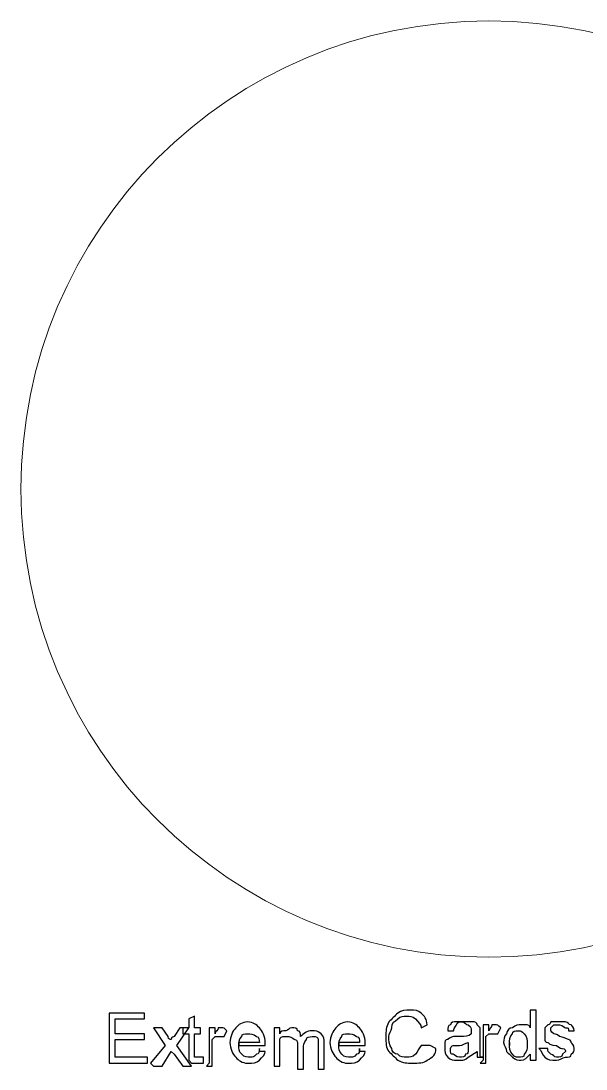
# Model space of a CAD drawing. Header units: centimetres. Extents: x -5.1 to 5.3, y -9.2 to 9.5.
# Drawn here: x -4.87 to 0.21, y -9.15 to 0.26 of the extents above; entities that cross this region are included whole.
import ezdxf

# ---------------------------------------------------------------- set-up
doc = ezdxf.new("R2010")
doc.units = ezdxf.units.CM
doc.header["$MEASUREMENT"] = 0
doc.layers.add('Layer 1', color=7, linetype='Continuous')

msp = doc.modelspace()

# ---------------------------------------------------------------- linework, layer by layer
at = {"layer": 'Layer 1', "color": 254, "lineweight": 13}
msp.add_open_spline([(-0.66146, 0.26458), (1.66687, 0.26458), (3.54541, -1.61396), (3.54541, -3.94229), (3.54541, -3.94229), (3.54541, -6.27062), (1.66687, -8.14916), (-0.66146, -8.14916), (-0.66146, -8.14916), (-2.98979, -8.14916), (-4.86833, -6.27062), (-4.86833, -3.94229), (-4.86833, -3.94229), (-4.86833, -1.61396), (-2.98979, 0.26458), (-0.66146, 0.26458)], degree=3, knots=[0, 0, 0, 0, 0.2, 0.2, 0.2, 0.2, 0.4, 0.4, 0.4, 0.4, 0.6, 0.6, 0.6, 0.6, 1, 1, 1, 1], dxfattribs=at)
at = {"layer": 'Layer 1', "color": 250}
for points, knots in [([(-4.07458, -9.10167), (-4.07458, -9.10167), (-4.07458, -8.65188), (-4.07458, -8.65188), (-4.07458, -8.65188), (-4.07458, -8.65188), (-3.75708, -8.65188), (-3.75708, -8.65188), (-3.75708, -8.65188), (-3.75708, -8.65188), (-3.75708, -8.7048), (-3.75708, -8.7048), (-3.75708, -8.7048), (-3.75708, -8.7048), (-4.02166, -8.7048), (-4.02166, -8.7048), (-4.02166, -8.7048), (-4.02166, -8.7048), (-4.02166, -8.83709), (-4.02166, -8.83709), (-4.02166, -8.83709), (-4.02166, -8.83709), (-3.75708, -8.83709), (-3.75708, -8.83709), (-3.75708, -8.83709), (-3.75708, -8.83709), (-3.75708, -8.89001), (-3.75708, -8.89001), (-3.75708, -8.89001), (-3.75708, -8.89001), (-4.02166, -8.89001), (-4.02166, -8.89001), (-4.02166, -8.89001), (-4.02166, -8.89001), (-4.02166, -9.04876), (-4.02166, -9.04876), (-4.02166, -9.04876), (-4.02166, -9.04876), (-3.73062, -9.04876), (-3.73062, -9.04876), (-3.73062, -9.04876), (-3.73062, -9.04876), (-3.73062, -9.10168), (-3.73062, -9.10168), (-3.73062, -9.10168), (-3.73062, -9.10168), (-4.07458, -9.10168), (-4.07458, -9.10168), (-4.07458, -9.10168), (-4.07458, -9.10168), (-4.07458, -9.10167), (-4.07458, -9.10167)], [0, 0, 0, 0, 0.0714286, 0.0714286, 0.0714286, 0.0714286, 0.1428571, 0.1428571, 0.1428571, 0.1428571, 0.2142857, 0.2142857, 0.2142857, 0.2142857, 0.2857143, 0.2857143, 0.2857143, 0.2857143, 0.3571429, 0.3571429, 0.3571429, 0.3571429, 0.4285714, 0.4285714, 0.4285714, 0.4285714, 0.5, 0.5, 0.5, 0.5, 0.5714286, 0.5714286, 0.5714286, 0.5714286, 0.6428571, 0.6428571, 0.6428571, 0.6428571, 0.7142857, 0.7142857, 0.7142857, 0.7142857, 0.7857143, 0.7857143, 0.7857143, 0.7857143, 0.8571429, 0.8571429, 0.8571429, 0.8571429, 1, 1, 1, 1]), ([(-1.19063, -8.94292), (-1.19063, -8.94292), (-1.13771, -8.96938), (-1.13771, -8.96938), (-1.13771, -8.96938), (-1.13771, -9.0223), (-1.16417, -9.04876), (-1.21709, -9.07521), (-1.21709, -9.07521), (-1.24355, -9.10167), (-1.29647, -9.10167), (-1.34938, -9.10167), (-1.34938, -9.10167), (-1.4023, -9.10167), (-1.42876, -9.10167), (-1.48167, -9.07521), (-1.48167, -9.07521), (-1.50813, -9.04875), (-1.53459, -9.02229), (-1.56105, -8.99584), (-1.56105, -8.99584), (-1.58751, -8.96938), (-1.58751, -8.91647), (-1.58751, -8.86355), (-1.58751, -8.86355), (-1.58751, -8.81063), (-1.58751, -8.78418), (-1.56105, -8.73126), (-1.56105, -8.73126), (-1.53459, -8.7048), (-1.50813, -8.67834), (-1.48167, -8.65189), (-1.48167, -8.65189), (-1.45521, -8.62543), (-1.40229, -8.62543), (-1.37584, -8.62543), (-1.37584, -8.62543), (-1.32292, -8.62543), (-1.29646, -8.62543), (-1.27001, -8.65189), (-1.27001, -8.65189), (-1.24355, -8.67835), (-1.21709, -8.70481), (-1.21709, -8.75772), (-1.21709, -8.75772), (-1.21709, -8.75772), (-1.27001, -8.78418), (-1.27001, -8.78418), (-1.27001, -8.78418), (-1.27001, -8.75772), (-1.29647, -8.73126), (-1.32293, -8.70481), (-1.32293, -8.70481), (-1.34939, -8.67835), (-1.37585, -8.67835), (-1.40231, -8.67835), (-1.40231, -8.67835), (-1.42877, -8.67835), (-1.45523, -8.67835), (-1.48169, -8.70481), (-1.48169, -8.70481), (-1.50815, -8.73127), (-1.53461, -8.73127), (-1.53461, -8.78419), (-1.53461, -8.78419), (-1.53461, -8.81065), (-1.56107, -8.83711), (-1.56107, -8.86357), (-1.56107, -8.86357), (-1.56107, -8.89003), (-1.56107, -8.94295), (-1.53461, -8.9694), (-1.53461, -8.9694), (-1.53461, -8.99586), (-1.50815, -9.02232), (-1.48169, -9.02232), (-1.48169, -9.02232), (-1.45523, -9.04878), (-1.42877, -9.04878), (-1.40231, -9.04878), (-1.40231, -9.04878), (-1.37585, -9.04878), (-1.34939, -9.04878), (-1.32293, -9.02232), (-1.32293, -9.02232), (-1.29647, -8.99586), (-1.29647, -8.9694), (-1.27001, -8.94295), (-1.27001, -8.94295), (-1.27001, -8.94295), (-1.19063, -8.94292), (-1.19063, -8.94292)], [0, 0, 0, 0, 0.0416667, 0.0416667, 0.0416667, 0.0416667, 0.0833333, 0.0833333, 0.0833333, 0.0833333, 0.125, 0.125, 0.125, 0.125, 0.1666667, 0.1666667, 0.1666667, 0.1666667, 0.2083333, 0.2083333, 0.2083333, 0.2083333, 0.25, 0.25, 0.25, 0.25, 0.2916667, 0.2916667, 0.2916667, 0.2916667, 0.3333333, 0.3333333, 0.3333333, 0.3333333, 0.375, 0.375, 0.375, 0.375, 0.4166667, 0.4166667, 0.4166667, 0.4166667, 0.4583333, 0.4583333, 0.4583333, 0.4583333, 0.5, 0.5, 0.5, 0.5, 0.5416667, 0.5416667, 0.5416667, 0.5416667, 0.5833333, 0.5833333, 0.5833333, 0.5833333, 0.625, 0.625, 0.625, 0.625, 0.6666667, 0.6666667, 0.6666667, 0.6666667, 0.7083333, 0.7083333, 0.7083333, 0.7083333, 0.75, 0.75, 0.75, 0.75, 0.7916667, 0.7916667, 0.7916667, 0.7916667, 0.8333333, 0.8333333, 0.8333333, 0.8333333, 0.875, 0.875, 0.875, 0.875, 0.9166667, 0.9166667, 0.9166667, 0.9166667, 1, 1, 1, 1]), ([(-0.29104, -9.07521), (-0.29104, -9.07521), (-0.29104, -9.02229), (-0.29104, -9.02229), (-0.29104, -9.02229), (-0.3175, -9.04875), (-0.34396, -9.07521), (-0.37042, -9.07521), (-0.37042, -9.07521), (-0.39688, -9.07521), (-0.42334, -9.07521), (-0.4498, -9.04875), (-0.4498, -9.04875), (-0.47626, -9.02229), (-0.47626, -9.02229), (-0.50272, -8.99583), (-0.50272, -8.99583), (-0.50272, -8.96937), (-0.52918, -8.94291), (-0.52918, -8.91646), (-0.52918, -8.91646), (-0.52918, -8.89), (-0.52918, -8.86354), (-0.50272, -8.83709), (-0.50272, -8.83709), (-0.50272, -8.81063), (-0.47626, -8.78417), (-0.4498, -8.78417), (-0.4498, -8.78417), (-0.42334, -8.75771), (-0.39688, -8.75771), (-0.37042, -8.75771), (-0.37042, -8.75771), (-0.34396, -8.75771), (-0.34396, -8.75771), (-0.3175, -8.75771), (-0.3175, -8.75771), (-0.29104, -8.75771), (-0.29104, -8.78417), (-0.29104, -8.78417), (-0.29104, -8.78417), (-0.29104, -8.78417), (-0.29104, -8.62542), (-0.29104, -8.62542), (-0.29104, -8.62542), (-0.29104, -8.62542), (-0.23812, -8.62542), (-0.23812, -8.62542), (-0.23812, -8.62542), (-0.23812, -8.62542), (-0.23812, -9.07521), (-0.23812, -9.07521), (-0.23812, -9.07521), (-0.23812, -9.07521), (-0.29104, -9.07521), (-0.29104, -9.07521)], [0, 0, 0, 0, 0.0666667, 0.0666667, 0.0666667, 0.0666667, 0.1333333, 0.1333333, 0.1333333, 0.1333333, 0.2, 0.2, 0.2, 0.2, 0.2666667, 0.2666667, 0.2666667, 0.2666667, 0.3333333, 0.3333333, 0.3333333, 0.3333333, 0.4, 0.4, 0.4, 0.4, 0.4666667, 0.4666667, 0.4666667, 0.4666667, 0.5333333, 0.5333333, 0.5333333, 0.5333333, 0.6, 0.6, 0.6, 0.6, 0.6666667, 0.6666667, 0.6666667, 0.6666667, 0.7333333, 0.7333333, 0.7333333, 0.7333333, 0.8, 0.8, 0.8, 0.8, 0.8666667, 0.8666667, 0.8666667, 0.8666667, 1, 1, 1, 1]), ([(-3.22792, -9.04875), (-3.22792, -9.04875), (-3.22792, -9.10167), (-3.22792, -9.10167), (-3.22792, -9.10167), (-3.25438, -9.10167), (-3.25438, -9.10167), (-3.28084, -9.10167), (-3.28084, -9.10167), (-3.3073, -9.10167), (-3.3073, -9.10167), (-3.33376, -9.10167), (-3.33376, -9.10167), (-3.33376, -9.10167), (-3.36022, -9.07521), (-3.36022, -9.07521), (-3.36022, -9.07521), (-3.36022, -9.07521), (-3.36022, -9.04875), (-3.36022, -9.02229), (-3.36022, -9.02229), (-3.36022, -9.02229), (-3.36022, -8.83708), (-3.36022, -8.83708), (-3.36022, -8.83708), (-3.36022, -8.83708), (-3.41314, -8.83708), (-3.41314, -8.83708), (-3.41314, -8.83708), (-3.41314, -8.83708), (-3.41314, -8.78416), (-3.41314, -8.78416), (-3.41314, -8.78416), (-3.41314, -8.78416), (-3.36022, -8.78416), (-3.36022, -8.78416), (-3.36022, -8.78416), (-3.36022, -8.78416), (-3.36022, -8.70479), (-3.36022, -8.70479), (-3.36022, -8.70479), (-3.36022, -8.70479), (-3.3073, -8.67833), (-3.3073, -8.67833), (-3.3073, -8.67833), (-3.3073, -8.67833), (-3.3073, -8.78416), (-3.3073, -8.78416), (-3.3073, -8.78416), (-3.3073, -8.78416), (-3.25438, -8.78416), (-3.25438, -8.78416), (-3.25438, -8.78416), (-3.25438, -8.78416), (-3.25438, -8.83708), (-3.25438, -8.83708), (-3.25438, -8.83708), (-3.25438, -8.83708), (-3.3073, -8.83708), (-3.3073, -8.83708), (-3.3073, -8.83708), (-3.3073, -8.83708), (-3.3073, -9.02229), (-3.3073, -9.02229), (-3.3073, -9.02229), (-3.3073, -9.04875), (-3.3073, -9.04875), (-3.3073, -9.04875), (-3.3073, -9.04875), (-3.3073, -9.04875), (-3.3073, -9.04875), (-3.3073, -9.04875), (-3.3073, -9.04875), (-3.3073, -9.04875), (-3.3073, -9.04875), (-3.28084, -9.04875), (-3.28084, -9.04875), (-3.28084, -9.04875), (-3.25438, -9.04875), (-3.25438, -9.04875), (-3.25438, -9.04875), (-3.25438, -9.04875), (-3.22792, -9.04875), (-3.22792, -9.04875)], [0, 0, 0, 0, 0.0454545, 0.0454545, 0.0454545, 0.0454545, 0.0909091, 0.0909091, 0.0909091, 0.0909091, 0.1363636, 0.1363636, 0.1363636, 0.1363636, 0.1818182, 0.1818182, 0.1818182, 0.1818182, 0.2272727, 0.2272727, 0.2272727, 0.2272727, 0.2727273, 0.2727273, 0.2727273, 0.2727273, 0.3181818, 0.3181818, 0.3181818, 0.3181818, 0.3636364, 0.3636364, 0.3636364, 0.3636364, 0.4090909, 0.4090909, 0.4090909, 0.4090909, 0.4545455, 0.4545455, 0.4545455, 0.4545455, 0.5, 0.5, 0.5, 0.5, 0.5454545, 0.5454545, 0.5454545, 0.5454545, 0.5909091, 0.5909091, 0.5909091, 0.5909091, 0.6363636, 0.6363636, 0.6363636, 0.6363636, 0.6818182, 0.6818182, 0.6818182, 0.6818182, 0.7272727, 0.7272727, 0.7272727, 0.7272727, 0.7727273, 0.7727273, 0.7727273, 0.7727273, 0.8181818, 0.8181818, 0.8181818, 0.8181818, 0.8636364, 0.8636364, 0.8636364, 0.8636364, 0.9090909, 0.9090909, 0.9090909, 0.9090909, 1, 1, 1, 1]), ([(-2.72521, -8.99583), (-2.72521, -8.99583), (-2.67229, -8.99583), (-2.67229, -8.99583), (-2.67229, -8.99583), (-2.67229, -9.02229), (-2.69875, -9.04875), (-2.72521, -9.07521), (-2.72521, -9.07521), (-2.75167, -9.10167), (-2.77813, -9.10167), (-2.83104, -9.10167), (-2.83104, -9.10167), (-2.88396, -9.10167), (-2.91042, -9.07521), (-2.93687, -9.04875), (-2.93687, -9.04875), (-2.96333, -9.02229), (-2.98979, -8.96938), (-2.98979, -8.91646), (-2.98979, -8.91646), (-2.98979, -8.86354), (-2.96333, -8.81063), (-2.93687, -8.78417), (-2.93687, -8.78417), (-2.91041, -8.75771), (-2.88395, -8.73125), (-2.83104, -8.73125), (-2.83104, -8.73125), (-2.77812, -8.73125), (-2.75166, -8.75771), (-2.72521, -8.78417), (-2.72521, -8.78417), (-2.69875, -8.81063), (-2.67229, -8.86355), (-2.67229, -8.91646), (-2.67229, -8.91646), (-2.67229, -8.91646), (-2.67229, -8.91646), (-2.67229, -8.94292), (-2.67229, -8.94292), (-2.67229, -8.94292), (-2.91042, -8.94292), (-2.91042, -8.94292), (-2.91042, -8.94292), (-2.91042, -8.96938), (-2.91042, -8.99584), (-2.88396, -9.0223), (-2.88396, -9.0223), (-2.8575, -9.04876), (-2.83104, -9.04876), (-2.80458, -9.04876), (-2.80458, -9.04876), (-2.77812, -9.04876), (-2.77812, -9.04876), (-2.75166, -9.0223), (-2.75166, -9.0223), (-2.7252, -9.0223), (-2.7252, -8.99584), (-2.7252, -8.96938), (-2.7252, -8.96938), (-2.7252, -8.96938), (-2.72521, -8.99583), (-2.72521, -8.99583)], [0, 0, 0, 0, 0.0588235, 0.0588235, 0.0588235, 0.0588235, 0.1176471, 0.1176471, 0.1176471, 0.1176471, 0.1764706, 0.1764706, 0.1764706, 0.1764706, 0.2352941, 0.2352941, 0.2352941, 0.2352941, 0.2941176, 0.2941176, 0.2941176, 0.2941176, 0.3529412, 0.3529412, 0.3529412, 0.3529412, 0.4117647, 0.4117647, 0.4117647, 0.4117647, 0.4705882, 0.4705882, 0.4705882, 0.4705882, 0.5294118, 0.5294118, 0.5294118, 0.5294118, 0.5882353, 0.5882353, 0.5882353, 0.5882353, 0.6470588, 0.6470588, 0.6470588, 0.6470588, 0.7058824, 0.7058824, 0.7058824, 0.7058824, 0.7647059, 0.7647059, 0.7647059, 0.7647059, 0.8235294, 0.8235294, 0.8235294, 0.8235294, 0.8823529, 0.8823529, 0.8823529, 0.8823529, 1, 1, 1, 1]), ([(-1.82563, -8.99583), (-1.82563, -8.99583), (-1.77271, -8.99583), (-1.77271, -8.99583), (-1.77271, -8.99583), (-1.77271, -9.02229), (-1.79917, -9.04875), (-1.82563, -9.07521), (-1.82563, -9.07521), (-1.85209, -9.10167), (-1.87855, -9.10167), (-1.93146, -9.10167), (-1.93146, -9.10167), (-1.98438, -9.10167), (-2.01084, -9.07521), (-2.03729, -9.04875), (-2.03729, -9.04875), (-2.06375, -9.02229), (-2.09021, -8.96938), (-2.09021, -8.91646), (-2.09021, -8.91646), (-2.09021, -8.86354), (-2.06375, -8.81063), (-2.03729, -8.78417), (-2.03729, -8.78417), (-2.01083, -8.75771), (-1.98437, -8.73125), (-1.93146, -8.73125), (-1.93146, -8.73125), (-1.87854, -8.73125), (-1.85208, -8.75771), (-1.82563, -8.78417), (-1.82563, -8.78417), (-1.79917, -8.81063), (-1.77271, -8.86355), (-1.77271, -8.91646), (-1.77271, -8.91646), (-1.77271, -8.91646), (-1.77271, -8.91646), (-1.77271, -8.94292), (-1.77271, -8.94292), (-1.77271, -8.94292), (-2.01084, -8.94292), (-2.01084, -8.94292), (-2.01084, -8.94292), (-2.01084, -8.96938), (-2.01084, -8.99584), (-1.98438, -9.0223), (-1.98438, -9.0223), (-1.95792, -9.04876), (-1.93146, -9.04876), (-1.905, -9.04876), (-1.905, -9.04876), (-1.87854, -9.04876), (-1.87854, -9.04876), (-1.85208, -9.0223), (-1.85208, -9.0223), (-1.82562, -9.0223), (-1.82562, -8.99584), (-1.82562, -8.96938), (-1.82562, -8.96938), (-1.82562, -8.96938), (-1.82563, -8.99583), (-1.82563, -8.99583)], [0, 0, 0, 0, 0.0588235, 0.0588235, 0.0588235, 0.0588235, 0.1176471, 0.1176471, 0.1176471, 0.1176471, 0.1764706, 0.1764706, 0.1764706, 0.1764706, 0.2352941, 0.2352941, 0.2352941, 0.2352941, 0.2941176, 0.2941176, 0.2941176, 0.2941176, 0.3529412, 0.3529412, 0.3529412, 0.3529412, 0.4117647, 0.4117647, 0.4117647, 0.4117647, 0.4705882, 0.4705882, 0.4705882, 0.4705882, 0.5294118, 0.5294118, 0.5294118, 0.5294118, 0.5882353, 0.5882353, 0.5882353, 0.5882353, 0.6470588, 0.6470588, 0.6470588, 0.6470588, 0.7058824, 0.7058824, 0.7058824, 0.7058824, 0.7647059, 0.7647059, 0.7647059, 0.7647059, 0.8235294, 0.8235294, 0.8235294, 0.8235294, 0.8823529, 0.8823529, 0.8823529, 0.8823529, 1, 1, 1, 1]), ([(-0.84667, -9.04875), (-0.87313, -9.07521), (-0.89959, -9.07521), (-0.89959, -9.07521), (-0.89959, -9.07521), (-0.92605, -9.07521), (-0.95251, -9.07521), (-0.95251, -9.07521), (-0.95251, -9.07521), (-0.97897, -9.07521), (-1.00543, -9.07521), (-1.03189, -9.04875), (-1.03189, -9.04875), (-1.05835, -9.02229), (-1.05835, -8.99583), (-1.05835, -8.96938), (-1.05835, -8.96938), (-1.05835, -8.94292), (-1.05835, -8.94292), (-1.05835, -8.91646), (-1.05835, -8.91646), (-1.05835, -8.89), (-1.03189, -8.89), (-1.03189, -8.89), (-1.03189, -8.89), (-1.03189, -8.89), (-1.00543, -8.86354), (-0.97897, -8.86354), (-0.97897, -8.86354), (-0.97897, -8.86354), (-0.95251, -8.86354), (-0.92605, -8.86354), (-0.92605, -8.86354), (-0.87313, -8.86354), (-0.84667, -8.86354), (-0.82022, -8.83708), (-0.82022, -8.83708), (-0.82022, -8.83708), (-0.82022, -8.83708), (-0.82022, -8.81062), (-0.82022, -8.81062), (-0.82022, -8.78416), (-0.82022, -8.78416), (-0.84668, -8.7577), (-0.84668, -8.7577), (-0.87314, -8.7577), (-0.87314, -8.73124), (-0.8996, -8.73124), (-0.8996, -8.73124), (-0.92606, -8.73124), (-0.95252, -8.73124), (-0.95252, -8.7577), (-0.95252, -8.7577), (-0.95252, -8.7577), (-0.97898, -8.78416), (-0.97898, -8.81062), (-0.97898, -8.81062), (-0.97898, -8.81062), (-1.0319, -8.81062), (-1.0319, -8.81062), (-1.0319, -8.81062), (-1.0319, -8.78416), (-1.0319, -8.7577), (-1.00544, -8.7577), (-1.00544, -8.7577), (-1.00544, -8.73124), (-0.97898, -8.73124), (-0.95252, -8.73124), (-0.95252, -8.73124), (-0.92606, -8.73124), (-0.8996, -8.73124), (-0.87314, -8.73124), (-0.87314, -8.73124), (-0.84668, -8.73124), (-0.82022, -8.73124), (-0.79376, -8.73124), (-0.79376, -8.73124), (-0.7673, -8.73124), (-0.7673, -8.7577), (-0.7673, -8.7577), (-0.7673, -8.7577), (-0.7673, -8.7577), (-0.74084, -8.78416), (-0.74084, -8.78416), (-0.74084, -8.78416), (-0.74084, -8.78416), (-0.74084, -8.81062), (-0.74084, -8.83708), (-0.74084, -8.83708), (-0.74084, -8.83708), (-0.74084, -8.91646), (-0.74084, -8.91646), (-0.74084, -8.91646), (-0.74084, -8.96938), (-0.74084, -8.99584), (-0.74084, -9.02229), (-0.74084, -9.02229), (-0.74084, -9.04875), (-0.74084, -9.04875), (-0.71438, -9.04875), (-0.71438, -9.04875), (-0.71438, -9.04875), (-0.7673, -9.04875), (-0.7673, -9.04875), (-0.7673, -9.04875), (-0.7673, -9.04875), (-0.7673, -9.02229), (-0.7673, -8.99583), (-0.7673, -8.99583), (-0.7673, -8.99583), (-0.84667, -9.04875), (-0.84667, -9.04875)], [0, 0, 0, 0, 0.0344828, 0.0344828, 0.0344828, 0.0344828, 0.0689655, 0.0689655, 0.0689655, 0.0689655, 0.1034483, 0.1034483, 0.1034483, 0.1034483, 0.137931, 0.137931, 0.137931, 0.137931, 0.1724138, 0.1724138, 0.1724138, 0.1724138, 0.2068966, 0.2068966, 0.2068966, 0.2068966, 0.2413793, 0.2413793, 0.2413793, 0.2413793, 0.2758621, 0.2758621, 0.2758621, 0.2758621, 0.3103448, 0.3103448, 0.3103448, 0.3103448, 0.3448276, 0.3448276, 0.3448276, 0.3448276, 0.3793103, 0.3793103, 0.3793103, 0.3793103, 0.4137931, 0.4137931, 0.4137931, 0.4137931, 0.4482759, 0.4482759, 0.4482759, 0.4482759, 0.4827586, 0.4827586, 0.4827586, 0.4827586, 0.5172414, 0.5172414, 0.5172414, 0.5172414, 0.5517241, 0.5517241, 0.5517241, 0.5517241, 0.5862069, 0.5862069, 0.5862069, 0.5862069, 0.6206897, 0.6206897, 0.6206897, 0.6206897, 0.6551724, 0.6551724, 0.6551724, 0.6551724, 0.6896552, 0.6896552, 0.6896552, 0.6896552, 0.7241379, 0.7241379, 0.7241379, 0.7241379, 0.7586207, 0.7586207, 0.7586207, 0.7586207, 0.7931034, 0.7931034, 0.7931034, 0.7931034, 0.8275862, 0.8275862, 0.8275862, 0.8275862, 0.862069, 0.862069, 0.862069, 0.862069, 0.8965517, 0.8965517, 0.8965517, 0.8965517, 0.9310345, 0.9310345, 0.9310345, 0.9310345, 1, 1, 1, 1]), ([(-0.71438, -9.07521), (-0.71438, -9.07521), (-0.71438, -8.75771), (-0.71438, -8.75771), (-0.71438, -8.75771), (-0.71438, -8.75771), (-0.66146, -8.75771), (-0.66146, -8.75771), (-0.66146, -8.75771), (-0.66146, -8.75771), (-0.66146, -8.81063), (-0.66146, -8.81063), (-0.66146, -8.81063), (-0.66146, -8.78417), (-0.635, -8.78417), (-0.635, -8.75771), (-0.635, -8.75771), (-0.635, -8.75771), (-0.60854, -8.75771), (-0.60854, -8.75771), (-0.60854, -8.75771), (-0.58208, -8.75771), (-0.58208, -8.75771), (-0.55562, -8.78417), (-0.55562, -8.78417), (-0.55562, -8.78417), (-0.58208, -8.83709), (-0.58208, -8.83709), (-0.58208, -8.83709), (-0.60854, -8.83709), (-0.60854, -8.83709), (-0.635, -8.83709), (-0.635, -8.83709), (-0.635, -8.83709), (-0.66146, -8.83709), (-0.66146, -8.83709), (-0.66146, -8.83709), (-0.66146, -8.83709), (-0.68792, -8.86355), (-0.68792, -8.86355), (-0.68792, -8.86355), (-0.68792, -8.89001), (-0.68792, -8.91647), (-0.68792, -8.91647), (-0.68792, -8.91647), (-0.68792, -8.91647), (-0.68792, -9.10168), (-0.68792, -9.10168), (-0.68792, -9.10168), (-0.68792, -9.10168), (-0.74084, -9.10168), (-0.74084, -9.10168), (-0.74084, -9.10168), (-0.74084, -9.10168), (-0.71438, -9.07521), (-0.71438, -9.07521)], [0, 0, 0, 0, 0.0666667, 0.0666667, 0.0666667, 0.0666667, 0.1333333, 0.1333333, 0.1333333, 0.1333333, 0.2, 0.2, 0.2, 0.2, 0.2666667, 0.2666667, 0.2666667, 0.2666667, 0.3333333, 0.3333333, 0.3333333, 0.3333333, 0.4, 0.4, 0.4, 0.4, 0.4666667, 0.4666667, 0.4666667, 0.4666667, 0.5333333, 0.5333333, 0.5333333, 0.5333333, 0.6, 0.6, 0.6, 0.6, 0.6666667, 0.6666667, 0.6666667, 0.6666667, 0.7333333, 0.7333333, 0.7333333, 0.7333333, 0.8, 0.8, 0.8, 0.8, 0.8666667, 0.8666667, 0.8666667, 0.8666667, 1, 1, 1, 1]), ([(-0.18521, -8.96937), (-0.18521, -8.96937), (-0.13229, -8.96937), (-0.13229, -8.96937), (-0.13229, -8.96937), (-0.13229, -8.99583), (-0.13229, -8.99583), (-0.10583, -9.02229), (-0.10583, -9.02229), (-0.07937, -9.02229), (-0.07937, -9.04875), (-0.05291, -9.04875), (-0.05291, -9.04875), (-0.02645, -9.04875), (0.00001, -9.04875), (0.00001, -9.02229), (0.00001, -9.02229), (0.00001, -9.02229), (0.02647, -8.99583), (0.02647, -8.99583), (0.02647, -8.99583), (0.02647, -8.99583), (0.02647, -8.96937), (0.00001, -8.96937), (0.00001, -8.96937), (0.00001, -8.96937), (-0.02645, -8.96937), (-0.05291, -8.94291), (-0.05291, -8.94291), (-0.10583, -8.94291), (-0.13229, -8.91645), (-0.13229, -8.91645), (-0.13229, -8.91645), (-0.15875, -8.91645), (-0.15875, -8.88999), (-0.15875, -8.88999), (-0.15875, -8.88999), (-0.15875, -8.86353), (-0.15875, -8.86353), (-0.15875, -8.83707), (-0.15875, -8.83707), (-0.15875, -8.81061), (-0.15875, -8.81061), (-0.15875, -8.78415), (-0.15875, -8.78415), (-0.15875, -8.78415), (-0.13229, -8.75769), (-0.13229, -8.75769), (-0.13229, -8.75769), (-0.13229, -8.75769), (-0.10583, -8.75769), (-0.10583, -8.73123), (-0.10583, -8.73123), (-0.07937, -8.73123), (-0.07937, -8.73123), (-0.05291, -8.73123), (-0.05291, -8.73123), (-0.02645, -8.73123), (0.00001, -8.73123), (0.02647, -8.73123), (0.02647, -8.73123), (0.05293, -8.73123), (0.05293, -8.75769), (0.07939, -8.75769), (0.07939, -8.75769), (0.07939, -8.75769), (0.10585, -8.78415), (0.10585, -8.81061), (0.10585, -8.81061), (0.10585, -8.81061), (0.05293, -8.81061), (0.05293, -8.81061), (0.05293, -8.81061), (0.05293, -8.78415), (0.05293, -8.78415), (0.02647, -8.78415), (0.02647, -8.78415), (0.02647, -8.78415), (0.00001, -8.75769), (-0.02645, -8.75769), (-0.02645, -8.75769), (-0.05291, -8.75769), (-0.07937, -8.75769), (-0.07937, -8.75769), (-0.07937, -8.75769), (-0.07937, -8.75769), (-0.10583, -8.78415), (-0.10583, -8.78415), (-0.10583, -8.78415), (-0.10583, -8.78415), (-0.10583, -8.81061), (-0.10583, -8.81061), (-0.10583, -8.81061), (-0.10583, -8.81061), (-0.10583, -8.81061), (-0.07937, -8.83707), (-0.07937, -8.83707), (-0.07937, -8.83707), (-0.05291, -8.83707), (-0.02645, -8.86353), (-0.02645, -8.86353), (0.00001, -8.86353), (0.05293, -8.88999), (0.05293, -8.88999), (0.05293, -8.88999), (0.07939, -8.88999), (0.07939, -8.91645), (0.07939, -8.91645), (0.07939, -8.91645), (0.07939, -8.91645), (0.10585, -8.94291), (0.10585, -8.96937), (0.10585, -8.96937), (0.10585, -8.99583), (0.10585, -8.99583), (0.07939, -9.02229), (0.07939, -9.02229), (0.07939, -9.04875), (0.05293, -9.04875), (0.02647, -9.04875), (0.02647, -9.04875), (0.00001, -9.04875), (-0.02645, -9.07521), (-0.05291, -9.07521), (-0.05291, -9.07521), (-0.10583, -9.07521), (-0.13229, -9.07521), (-0.15874, -9.04875), (-0.15874, -9.04875), (-0.1852, -9.02229), (-0.1852, -8.99583), (-0.21166, -8.96938), (-0.21166, -8.96938), (-0.21166, -8.96938), (-0.18521, -8.96937), (-0.18521, -8.96937)], [0, 0, 0, 0, 0.0285714, 0.0285714, 0.0285714, 0.0285714, 0.0571429, 0.0571429, 0.0571429, 0.0571429, 0.0857143, 0.0857143, 0.0857143, 0.0857143, 0.1142857, 0.1142857, 0.1142857, 0.1142857, 0.1428571, 0.1428571, 0.1428571, 0.1428571, 0.1714286, 0.1714286, 0.1714286, 0.1714286, 0.2, 0.2, 0.2, 0.2, 0.2285714, 0.2285714, 0.2285714, 0.2285714, 0.2571429, 0.2571429, 0.2571429, 0.2571429, 0.2857143, 0.2857143, 0.2857143, 0.2857143, 0.3142857, 0.3142857, 0.3142857, 0.3142857, 0.3428571, 0.3428571, 0.3428571, 0.3428571, 0.3714286, 0.3714286, 0.3714286, 0.3714286, 0.4, 0.4, 0.4, 0.4, 0.4285714, 0.4285714, 0.4285714, 0.4285714, 0.4571429, 0.4571429, 0.4571429, 0.4571429, 0.4857143, 0.4857143, 0.4857143, 0.4857143, 0.5142857, 0.5142857, 0.5142857, 0.5142857, 0.5428571, 0.5428571, 0.5428571, 0.5428571, 0.5714286, 0.5714286, 0.5714286, 0.5714286, 0.6, 0.6, 0.6, 0.6, 0.6285714, 0.6285714, 0.6285714, 0.6285714, 0.6571429, 0.6571429, 0.6571429, 0.6571429, 0.6857143, 0.6857143, 0.6857143, 0.6857143, 0.7142857, 0.7142857, 0.7142857, 0.7142857, 0.7428571, 0.7428571, 0.7428571, 0.7428571, 0.7714286, 0.7714286, 0.7714286, 0.7714286, 0.8, 0.8, 0.8, 0.8, 0.8285714, 0.8285714, 0.8285714, 0.8285714, 0.8571429, 0.8571429, 0.8571429, 0.8571429, 0.8857143, 0.8857143, 0.8857143, 0.8857143, 0.9142857, 0.9142857, 0.9142857, 0.9142857, 0.9428571, 0.9428571, 0.9428571, 0.9428571, 1, 1, 1, 1]), ([(-3.70417, -9.10167), (-3.70417, -9.10167), (-3.57188, -8.94292), (-3.57188, -8.94292), (-3.57188, -8.94292), (-3.57188, -8.94292), (-3.67771, -8.78417), (-3.67771, -8.78417), (-3.67771, -8.78417), (-3.67771, -8.78417), (-3.59833, -8.78417), (-3.59833, -8.78417), (-3.59833, -8.78417), (-3.59833, -8.78417), (-3.54541, -8.86355), (-3.54541, -8.86355), (-3.54541, -8.86355), (-3.54541, -8.89001), (-3.51895, -8.89001), (-3.51895, -8.89001), (-3.51895, -8.89001), (-3.51895, -8.86355), (-3.49249, -8.86355), (-3.49249, -8.86355), (-3.49249, -8.86355), (-3.49249, -8.86355), (-3.43957, -8.78418), (-3.43957, -8.78418), (-3.43957, -8.78418), (-3.43957, -8.78418), (-3.36019, -8.78418), (-3.36019, -8.78418), (-3.36019, -8.78418), (-3.36019, -8.78418), (-3.46602, -8.94293), (-3.46602, -8.94293), (-3.46602, -8.94293), (-3.46602, -8.94293), (-3.33373, -9.12814), (-3.33373, -9.12814), (-3.33373, -9.12814), (-3.33373, -9.12814), (-3.41311, -9.12814), (-3.41311, -9.12814), (-3.41311, -9.12814), (-3.41311, -9.12814), (-3.49249, -9.02231), (-3.49249, -9.02231), (-3.49249, -9.02231), (-3.49249, -9.02231), (-3.51895, -8.99585), (-3.51895, -8.99585), (-3.51895, -8.99585), (-3.51895, -8.99585), (-3.59833, -9.12814), (-3.59833, -9.12814), (-3.59833, -9.12814), (-3.59833, -9.12814), (-3.67771, -9.12814), (-3.67771, -9.12814), (-3.67771, -9.12814), (-3.67771, -9.12814), (-3.70417, -9.10167), (-3.70417, -9.10167)], [0, 0, 0, 0, 0.0588235, 0.0588235, 0.0588235, 0.0588235, 0.1176471, 0.1176471, 0.1176471, 0.1176471, 0.1764706, 0.1764706, 0.1764706, 0.1764706, 0.2352941, 0.2352941, 0.2352941, 0.2352941, 0.2941176, 0.2941176, 0.2941176, 0.2941176, 0.3529412, 0.3529412, 0.3529412, 0.3529412, 0.4117647, 0.4117647, 0.4117647, 0.4117647, 0.4705882, 0.4705882, 0.4705882, 0.4705882, 0.5294118, 0.5294118, 0.5294118, 0.5294118, 0.5882353, 0.5882353, 0.5882353, 0.5882353, 0.6470588, 0.6470588, 0.6470588, 0.6470588, 0.7058824, 0.7058824, 0.7058824, 0.7058824, 0.7647059, 0.7647059, 0.7647059, 0.7647059, 0.8235294, 0.8235294, 0.8235294, 0.8235294, 0.8823529, 0.8823529, 0.8823529, 0.8823529, 1, 1, 1, 1]), ([(-3.175, -9.10167), (-3.175, -9.10167), (-3.175, -8.78417), (-3.175, -8.78417), (-3.175, -8.78417), (-3.175, -8.78417), (-3.12208, -8.78417), (-3.12208, -8.78417), (-3.12208, -8.78417), (-3.12208, -8.78417), (-3.12208, -8.83709), (-3.12208, -8.83709), (-3.12208, -8.83709), (-3.12208, -8.81063), (-3.09562, -8.81063), (-3.09562, -8.78417), (-3.09562, -8.78417), (-3.09562, -8.78417), (-3.06916, -8.78417), (-3.06916, -8.78417), (-3.06916, -8.78417), (-3.0427, -8.78417), (-3.0427, -8.78417), (-3.01624, -8.81063), (-3.01624, -8.81063), (-3.01624, -8.81063), (-3.0427, -8.86355), (-3.0427, -8.86355), (-3.0427, -8.86355), (-3.06916, -8.86355), (-3.06916, -8.86355), (-3.09562, -8.86355), (-3.09562, -8.86355), (-3.09562, -8.86355), (-3.12208, -8.86355), (-3.12208, -8.86355), (-3.12208, -8.86355), (-3.12208, -8.86355), (-3.14854, -8.89001), (-3.14854, -8.89001), (-3.14854, -8.89001), (-3.14854, -8.91647), (-3.14854, -8.94293), (-3.14854, -8.94293), (-3.14854, -8.94293), (-3.14854, -8.94293), (-3.14854, -9.12814), (-3.14854, -9.12814), (-3.14854, -9.12814), (-3.14854, -9.12814), (-3.20146, -9.12814), (-3.20146, -9.12814), (-3.20146, -9.12814), (-3.20146, -9.12814), (-3.175, -9.10167), (-3.175, -9.10167)], [0, 0, 0, 0, 0.0666667, 0.0666667, 0.0666667, 0.0666667, 0.1333333, 0.1333333, 0.1333333, 0.1333333, 0.2, 0.2, 0.2, 0.2, 0.2666667, 0.2666667, 0.2666667, 0.2666667, 0.3333333, 0.3333333, 0.3333333, 0.3333333, 0.4, 0.4, 0.4, 0.4, 0.4666667, 0.4666667, 0.4666667, 0.4666667, 0.5333333, 0.5333333, 0.5333333, 0.5333333, 0.6, 0.6, 0.6, 0.6, 0.6666667, 0.6666667, 0.6666667, 0.6666667, 0.7333333, 0.7333333, 0.7333333, 0.7333333, 0.8, 0.8, 0.8, 0.8, 0.8666667, 0.8666667, 0.8666667, 0.8666667, 1, 1, 1, 1]), ([(-2.91042, -8.91646), (-2.91042, -8.91646), (-2.72521, -8.91646), (-2.72521, -8.91646), (-2.72521, -8.91646), (-2.72521, -8.89), (-2.72521, -8.86354), (-2.75167, -8.86354), (-2.75167, -8.86354), (-2.77813, -8.83708), (-2.80459, -8.83708), (-2.83105, -8.83708), (-2.83105, -8.83708), (-2.85751, -8.83708), (-2.88397, -8.83708), (-2.88397, -8.86354), (-2.88397, -8.86354), (-2.91043, -8.89), (-2.91043, -8.91646), (-2.91043, -8.94292), (-2.91043, -8.94292), (-2.91043, -8.94292), (-2.91042, -8.91646), (-2.91042, -8.91646)], [0, 0, 0, 0, 0.1428571, 0.1428571, 0.1428571, 0.1428571, 0.2857143, 0.2857143, 0.2857143, 0.2857143, 0.4285714, 0.4285714, 0.4285714, 0.4285714, 0.5714286, 0.5714286, 0.5714286, 0.5714286, 0.7142857, 0.7142857, 0.7142857, 0.7142857, 1, 1, 1, 1]), ([(-2.59292, -9.10167), (-2.59292, -9.10167), (-2.59292, -8.78417), (-2.59292, -8.78417), (-2.59292, -8.78417), (-2.59292, -8.78417), (-2.54, -8.78417), (-2.54, -8.78417), (-2.54, -8.78417), (-2.54, -8.78417), (-2.54, -8.83709), (-2.54, -8.83709), (-2.54, -8.83709), (-2.54, -8.81063), (-2.51354, -8.81063), (-2.48708, -8.81063), (-2.48708, -8.81063), (-2.46062, -8.81063), (-2.46062, -8.78417), (-2.43416, -8.78417), (-2.43416, -8.78417), (-2.4077, -8.78417), (-2.38124, -8.78417), (-2.38124, -8.81063), (-2.38124, -8.81063), (-2.35478, -8.81063), (-2.35478, -8.83709), (-2.35478, -8.86355), (-2.35478, -8.86355), (-2.32832, -8.83709), (-2.30186, -8.81063), (-2.24895, -8.81063), (-2.24895, -8.81063), (-2.22249, -8.81063), (-2.19603, -8.81063), (-2.16957, -8.83709), (-2.16957, -8.83709), (-2.14311, -8.86355), (-2.14311, -8.89001), (-2.14311, -8.91647), (-2.14311, -8.91647), (-2.14311, -8.91647), (-2.14311, -9.1546), (-2.14311, -9.1546), (-2.14311, -9.1546), (-2.14311, -9.1546), (-2.19603, -9.1546), (-2.19603, -9.1546), (-2.19603, -9.1546), (-2.19603, -9.1546), (-2.19603, -8.94293), (-2.19603, -8.94293), (-2.19603, -8.94293), (-2.19603, -8.91647), (-2.19603, -8.91647), (-2.19603, -8.89001), (-2.19603, -8.89001), (-2.19603, -8.89001), (-2.19603, -8.86355), (-2.22249, -8.86355), (-2.22249, -8.86355), (-2.22249, -8.86355), (-2.24895, -8.86355), (-2.24895, -8.86355), (-2.24895, -8.86355), (-2.27541, -8.86355), (-2.30187, -8.86355), (-2.30187, -8.89001), (-2.30187, -8.89001), (-2.32833, -8.91647), (-2.32833, -8.94293), (-2.32833, -8.96939), (-2.32833, -8.96939), (-2.32833, -8.96939), (-2.32833, -9.1546), (-2.32833, -9.1546), (-2.32833, -9.1546), (-2.32833, -9.1546), (-2.38125, -9.1546), (-2.38125, -9.1546), (-2.38125, -9.1546), (-2.38125, -9.1546), (-2.38125, -8.94293), (-2.38125, -8.94293), (-2.38125, -8.94293), (-2.38125, -8.91647), (-2.38125, -8.89001), (-2.40771, -8.89001), (-2.40771, -8.89001), (-2.40771, -8.89001), (-2.43417, -8.86355), (-2.46063, -8.86355), (-2.46063, -8.86355), (-2.48709, -8.86355), (-2.48709, -8.86355), (-2.51355, -8.86355), (-2.51355, -8.86355), (-2.54001, -8.86355), (-2.54001, -8.89001), (-2.54001, -8.89001), (-2.54001, -8.89001), (-2.54001, -8.91647), (-2.54001, -8.91647), (-2.54001, -8.96939), (-2.54001, -8.96939), (-2.54001, -8.96939), (-2.54001, -9.12814), (-2.54001, -9.12814), (-2.54001, -9.12814), (-2.54001, -9.12814), (-2.59293, -9.12814), (-2.59293, -9.12814), (-2.59293, -9.12814), (-2.59293, -9.12814), (-2.59292, -9.10167), (-2.59292, -9.10167)], [0, 0, 0, 0, 0.0333333, 0.0333333, 0.0333333, 0.0333333, 0.0666667, 0.0666667, 0.0666667, 0.0666667, 0.1, 0.1, 0.1, 0.1, 0.1333333, 0.1333333, 0.1333333, 0.1333333, 0.1666667, 0.1666667, 0.1666667, 0.1666667, 0.2, 0.2, 0.2, 0.2, 0.2333333, 0.2333333, 0.2333333, 0.2333333, 0.2666667, 0.2666667, 0.2666667, 0.2666667, 0.3, 0.3, 0.3, 0.3, 0.3333333, 0.3333333, 0.3333333, 0.3333333, 0.3666667, 0.3666667, 0.3666667, 0.3666667, 0.4, 0.4, 0.4, 0.4, 0.4333333, 0.4333333, 0.4333333, 0.4333333, 0.4666667, 0.4666667, 0.4666667, 0.4666667, 0.5, 0.5, 0.5, 0.5, 0.5333333, 0.5333333, 0.5333333, 0.5333333, 0.5666667, 0.5666667, 0.5666667, 0.5666667, 0.6, 0.6, 0.6, 0.6, 0.6333333, 0.6333333, 0.6333333, 0.6333333, 0.6666667, 0.6666667, 0.6666667, 0.6666667, 0.7, 0.7, 0.7, 0.7, 0.7333333, 0.7333333, 0.7333333, 0.7333333, 0.7666667, 0.7666667, 0.7666667, 0.7666667, 0.8, 0.8, 0.8, 0.8, 0.8333333, 0.8333333, 0.8333333, 0.8333333, 0.8666667, 0.8666667, 0.8666667, 0.8666667, 0.9, 0.9, 0.9, 0.9, 0.9333333, 0.9333333, 0.9333333, 0.9333333, 1, 1, 1, 1]), ([(-2.01083, -8.91646), (-2.01083, -8.91646), (-1.82562, -8.91646), (-1.82562, -8.91646), (-1.82562, -8.91646), (-1.82562, -8.89), (-1.82562, -8.86354), (-1.85208, -8.86354), (-1.85208, -8.86354), (-1.87854, -8.83708), (-1.905, -8.83708), (-1.93146, -8.83708), (-1.93146, -8.83708), (-1.95792, -8.83708), (-1.98438, -8.83708), (-1.98438, -8.86354), (-1.98438, -8.86354), (-2.01084, -8.89), (-2.01084, -8.91646), (-2.01084, -8.94292), (-2.01084, -8.94292), (-2.01084, -8.94292), (-2.01083, -8.91646), (-2.01083, -8.91646)], [0, 0, 0, 0, 0.1428571, 0.1428571, 0.1428571, 0.1428571, 0.2857143, 0.2857143, 0.2857143, 0.2857143, 0.4285714, 0.4285714, 0.4285714, 0.4285714, 0.5714286, 0.5714286, 0.5714286, 0.5714286, 0.7142857, 0.7142857, 0.7142857, 0.7142857, 1, 1, 1, 1]), ([(-0.47625, -8.91646), (-0.47625, -8.96938), (-0.47625, -8.99584), (-0.44979, -9.02229), (-0.44979, -9.02229), (-0.42333, -9.04875), (-0.42333, -9.04875), (-0.39687, -9.04875), (-0.39687, -9.04875), (-0.37041, -9.04875), (-0.34395, -9.04875), (-0.34395, -9.02229), (-0.34395, -9.02229), (-0.31749, -8.99583), (-0.31749, -8.96937), (-0.31749, -8.94292), (-0.31749, -8.94292), (-0.31749, -8.89), (-0.31749, -8.86355), (-0.34395, -8.83709), (-0.34395, -8.83709), (-0.37041, -8.81063), (-0.37041, -8.81063), (-0.39687, -8.81063), (-0.39687, -8.81063), (-0.42333, -8.81063), (-0.44979, -8.81063), (-0.44979, -8.83709), (-0.44979, -8.83709), (-0.47625, -8.86355), (-0.47625, -8.89001), (-0.47625, -8.94292), (-0.47625, -8.94292), (-0.47625, -8.94292), (-0.47625, -8.91646), (-0.47625, -8.91646)], [0, 0, 0, 0, 0.1, 0.1, 0.1, 0.1, 0.2, 0.2, 0.2, 0.2, 0.3, 0.3, 0.3, 0.3, 0.4, 0.4, 0.4, 0.4, 0.5, 0.5, 0.5, 0.5, 0.6, 0.6, 0.6, 0.6, 0.7, 0.7, 0.7, 0.7, 0.8, 0.8, 0.8, 0.8, 1, 1, 1, 1]), ([(-0.84667, -8.91646), (-0.87313, -8.91646), (-0.89959, -8.94292), (-0.92605, -8.94292), (-0.92605, -8.94292), (-0.95251, -8.94292), (-0.95251, -8.94292), (-0.97897, -8.94292), (-0.97897, -8.94292), (-0.97897, -8.94292), (-1.00543, -8.94292), (-1.00543, -8.96938), (-1.00543, -8.96938), (-1.00543, -8.96938), (-1.00543, -8.99584), (-1.00543, -8.99584), (-1.00543, -8.99584), (-1.00543, -9.0223), (-1.00543, -9.0223), (-0.97897, -9.0223), (-0.97897, -9.0223), (-0.97897, -9.0223), (-0.95251, -9.04876), (-0.92605, -9.04876), (-0.92605, -9.04876), (-0.89959, -9.04876), (-0.87313, -9.04876), (-0.87313, -9.0223), (-0.87313, -9.0223), (-0.84667, -9.0223), (-0.84667, -8.99584), (-0.84667, -8.99584), (-0.84667, -8.99584), (-0.84667, -8.99584), (-0.84667, -8.96938), (-0.84667, -8.94292), (-0.84667, -8.94292), (-0.84667, -8.94292), (-0.84667, -8.91646), (-0.84667, -8.91646)], [0, 0, 0, 0, 0.0909091, 0.0909091, 0.0909091, 0.0909091, 0.1818182, 0.1818182, 0.1818182, 0.1818182, 0.2727273, 0.2727273, 0.2727273, 0.2727273, 0.3636364, 0.3636364, 0.3636364, 0.3636364, 0.4545455, 0.4545455, 0.4545455, 0.4545455, 0.5454545, 0.5454545, 0.5454545, 0.5454545, 0.6363636, 0.6363636, 0.6363636, 0.6363636, 0.7272727, 0.7272727, 0.7272727, 0.7272727, 0.8181818, 0.8181818, 0.8181818, 0.8181818, 1, 1, 1, 1])]:
    msp.add_open_spline(points, degree=3, knots=knots, dxfattribs=at)

doc.saveas('drawing.dxf')
